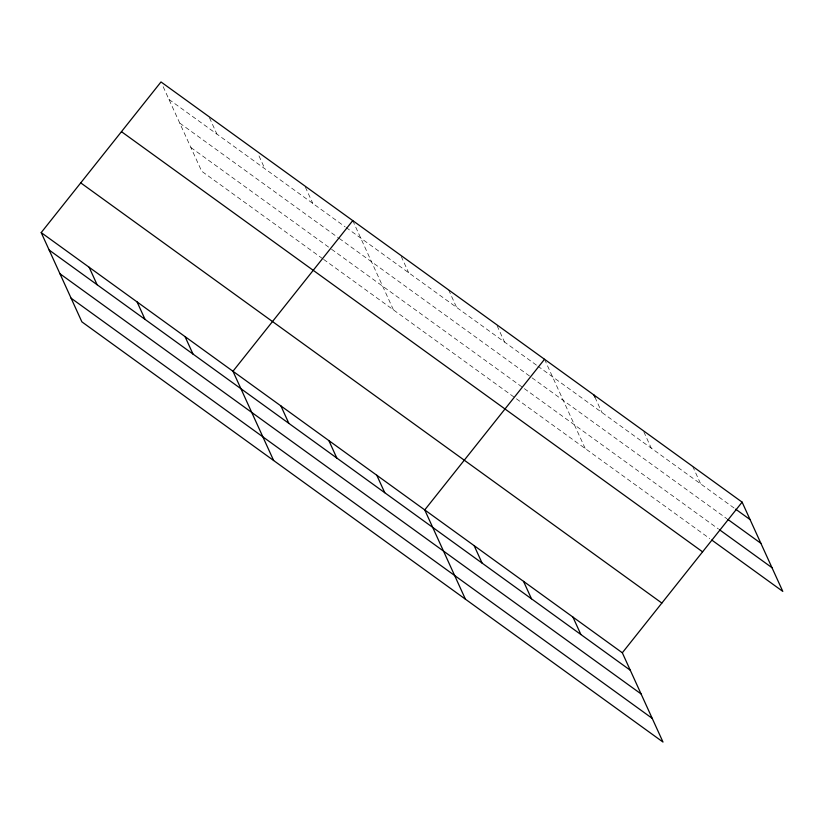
<?xml version="1.0" encoding="UTF-8"?>
<svg xmlns="http://www.w3.org/2000/svg" width="824" height="824" viewBox="0 0 824 824"><rect width="100%" height="100%" fill="white"/><g stroke="black" fill="none" stroke-linecap="round" stroke-linejoin="round"><path stroke-width="0.62" stroke-dasharray="4.12 3.09" d="M168.951 99.405L345.091 226.765M346.132 227.517L536.857 365.423M537.897 366.186L734.637 508.439M179.756 123.106L338.17 237.652M339.21 238.404L726.912 518.739M190.88 147.517L330.537 248.508M331.578 249.26L523.353 387.919M524.394 388.671L718.487 529.018M322.575 258.633L201.674 171.217L163.121 86.602M323.616 259.385L515.391 398.054M516.432 398.806L709.732 538.577M692.716 466.415L700.678 483.884M643.853 431.869L651.279 448.163M594.99 397.312L601.891 412.443M544.53 359.264L585.215 448.544M497.119 325.768L504.546 342.063M448.647 289.935L456.609 307.404M401.237 256.439L408.663 272.734M352.765 220.605L393.45 309.876M305.354 187.11L312.78 203.404M259.004 155.932L264.834 168.735M209.471 117.77L216.897 134.075"/><path stroke-width="1.24" d="M41.2 232.595L622.326 652.783L663.001 742.053L81.885 321.865L41.2 232.595L160.999 81.947L742.115 502.135L782.8 591.405L711.792 540.06M352.765 220.605L232.965 371.253L273.65 460.534M544.53 359.264L424.741 509.922L465.426 599.192M622.326 652.783L742.115 502.135M735.667 509.181L750.077 519.594M727.942 519.481L760.871 543.294M719.517 529.76L772.006 567.705M121.458 131.665L702.584 551.843M80.731 182.877L661.857 603.065M49.162 250.053L630.278 670.242M59.956 273.753L641.082 693.942M71.08 298.175L652.206 718.353M593.929 394.984L594.99 397.312M572.927 617.063L580.889 634.531M523.528 581.353L531.49 598.811M474.14 545.632L482.091 563.101M376.795 475.252L384.757 492.711M328.858 440.583L336.81 458.051M280.912 405.923L288.874 423.382M185.029 336.594L192.991 354.052M137.083 301.924L145.045 319.393M89.147 267.264L97.098 284.723"/></g></svg>
